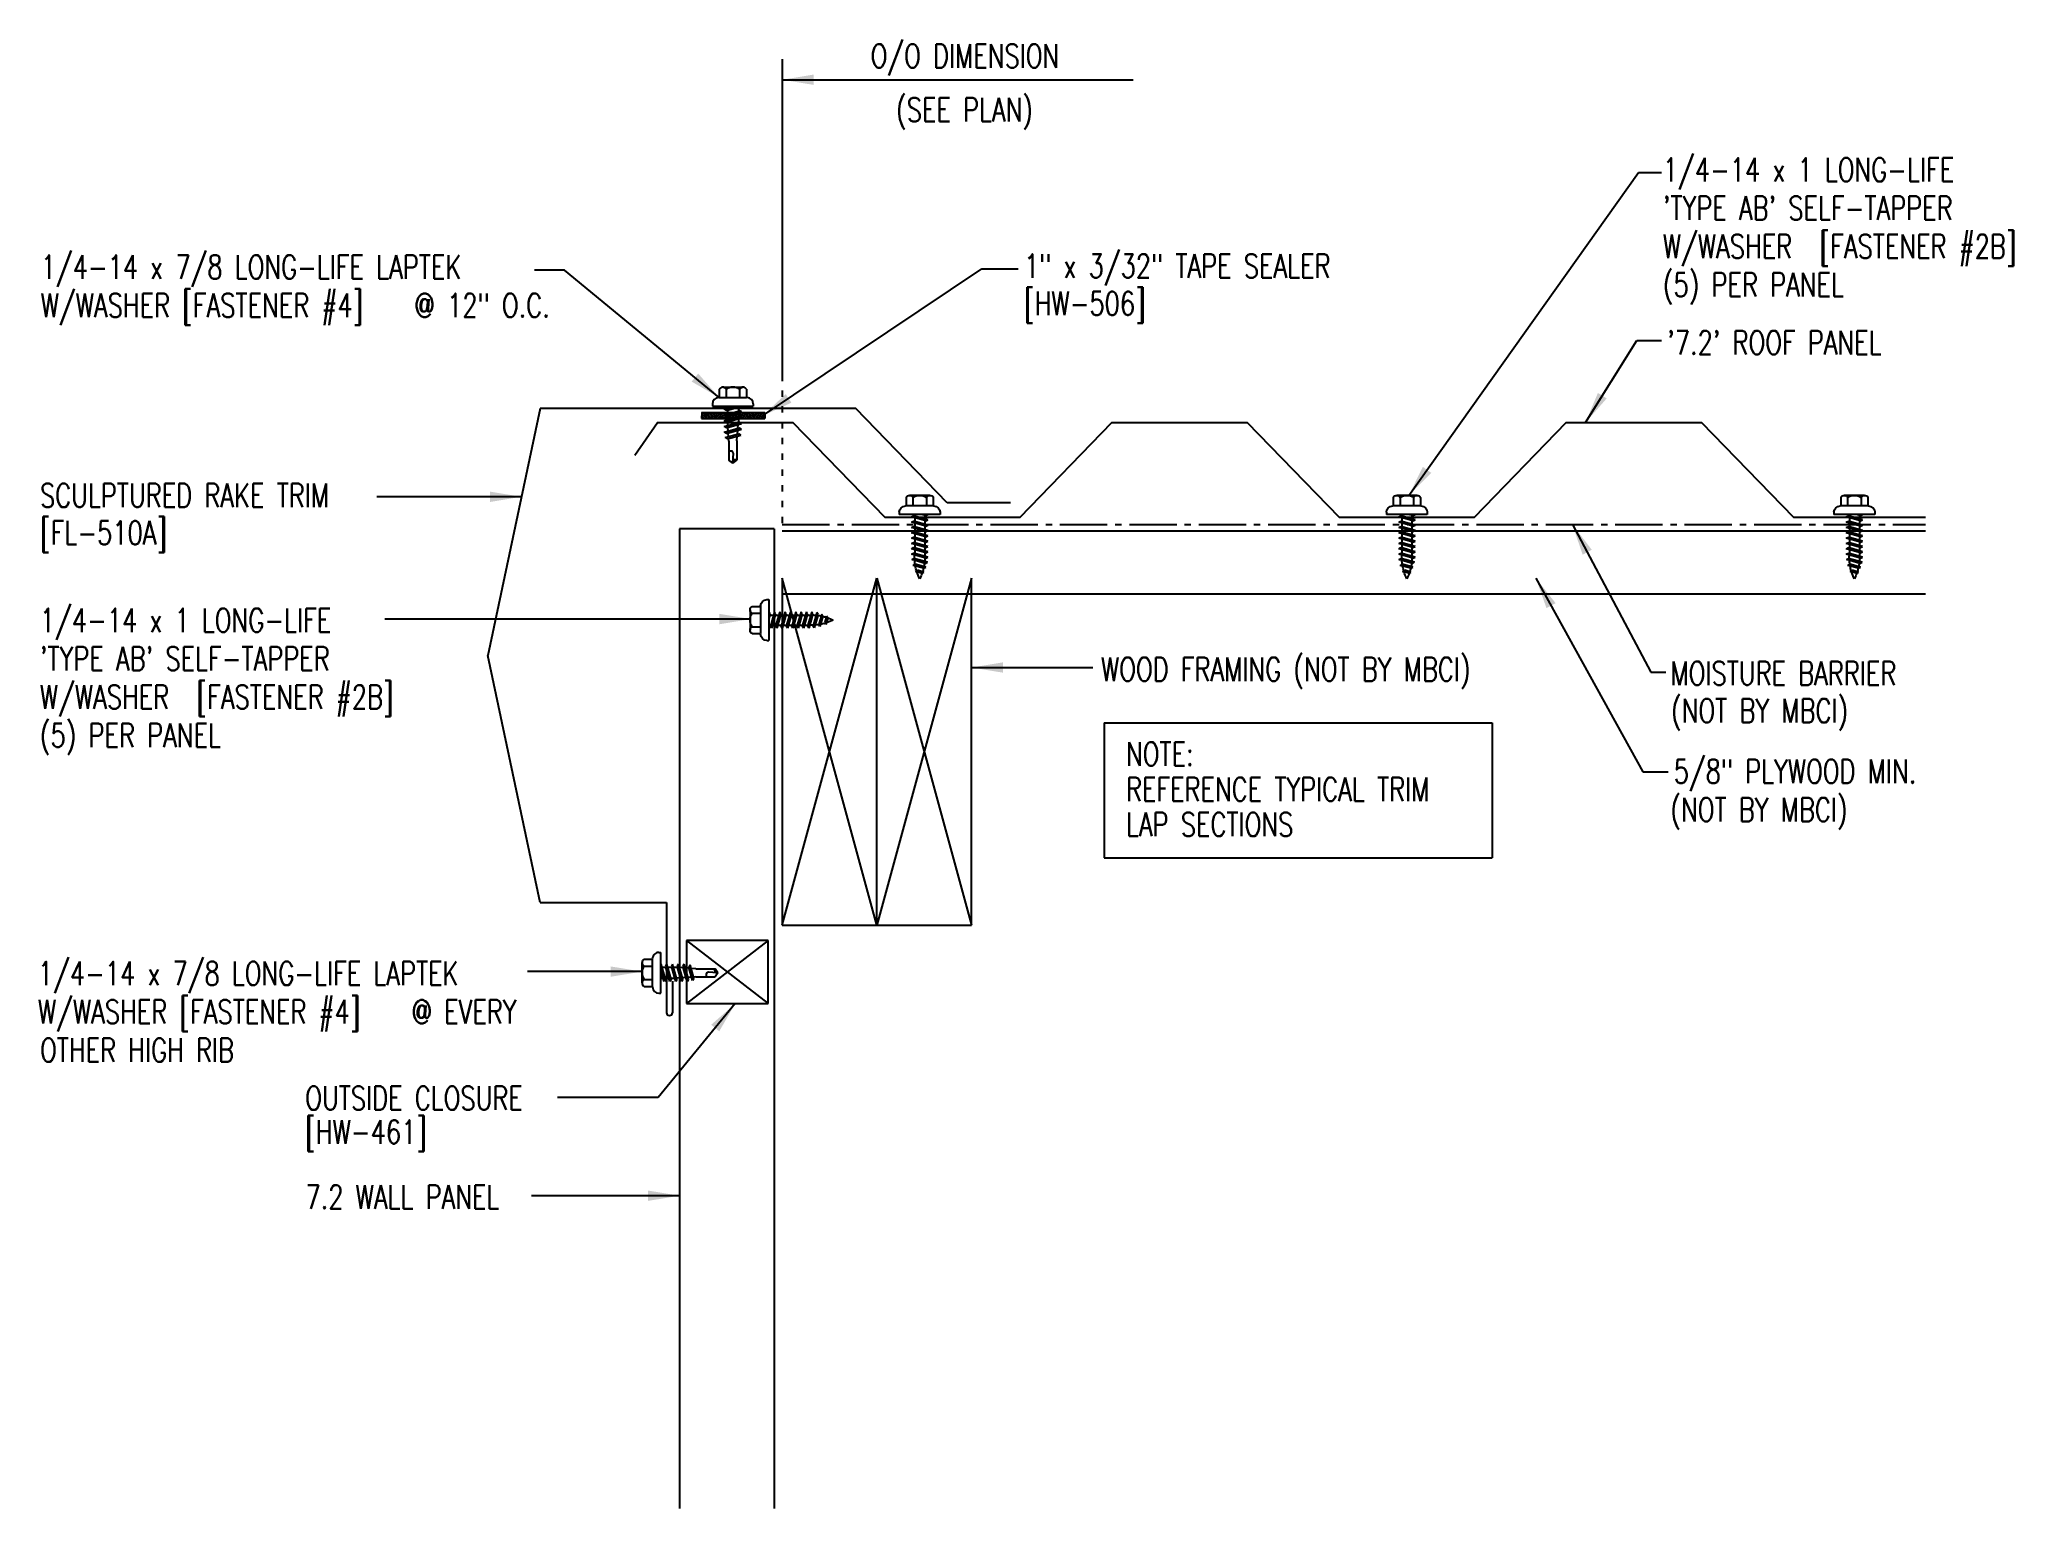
# Model space of a CAD drawing. Extents: x 15.4 to 46.6, y 16.3 to 39.6.
import ezdxf

# ---------------------------------------------------------------- set-up
doc = ezdxf.new("R2010")
doc.units = 0
doc.header["$LTSCALE"] = 4
doc.header["$MEASUREMENT"] = 0
for name, pattern in [('CENTER2', [1.655, 1.5, -0.0625, 0.03, -0.0625]), ('CENTER4', [0.53, 0.375, -0.0625, 0.03, -0.0625]), ('DOT2', [0.125, 0, -0.125])]:
    doc.linetypes.add(name, pattern=pattern)
doc.layers.get('0').update_dxf_attribs({"linetype": 'CONTINUOUS'})
for name, color, linetype in [('BARRIER', 253, 'CENTER2'), ('CLOSURE', 3, 'CONTINUOUS'), ('DIM', 2, 'CONTINUOUS'), ('DIM-DETAILS', 7, 'CONTINUOUS'), ('FASTENER', 9, 'CONTINUOUS'), ('PANEL-S', 11, 'CONTINUOUS'), ('SEALANT', 8, 'CONTINUOUS'), ('TAPE', 9, 'CONTINUOUS'), ('TEXT', 2, 'CONTINUOUS'), ('TRIM-S', 6, 'CONTINUOUS'), ('WOOD', 3, 'CONTINUOUS')]:
    doc.layers.add(name, color=color, linetype=linetype)
doc.styles.add('TEXT', font='SIMPLEX.shx', dxfattribs={"width": 0.75, "height": 0.375})
doc.styles.add('TEXT1', font='ROMANS.shx', dxfattribs={"width": 0.75, "height": 0.375})
doc.dimstyles.new('DETAIL$7', dxfattribs={"dimscale": 4, "dimtxt": 0.375, "dimasz": 0.125, "dimexe": 0.0625, "dimexo": 0.0625, "dimgap": 0.0625, "dimtad": 1, "dimdec": 4, "dimzin": 3, "dimdsep": 46, "dimlunit": 4, "dimtxsty": 'TEXT', "dimblk": 'ARCHTICK', "dimcen": 0.0625, "dimclrd": 7, "dimclre": 7, "dimclrt": 2, "dimadec": 0, "dimazin": 0, "dimtfac": 0.6, "dimtdec": 4, "dimtmove": 0, "dimatfit": 3, "dimfxl": 0, "dimfrac": 2, "dimtolj": 1, "dimtzin": 0, "dimarcsym": 0})

# ---------------------------------------------------------------- blocks, each defined once
blk = doc.blocks.new('FD-F4')
at = {"layer": 'TEXT', "style": 'TEXT1', "width": 0.75}
for s, p in [('1/4-14 x 7/8 LONG-LIFE LAPTEK', (0.0047, -0.0408)), ('W/WASHER [FASTENER #4]', (0.0047, -0.1926))]:
    blk.add_text(s, height=0.09375, dxfattribs=at).set_placement(p)
blk.add_attdef('(QUANTITY)', (1.4847, -0.1926), '', height=0.0938, dxfattribs=at)
blk = doc.blocks.new('fz5')
at = {"layer": 'FASTENER'}
for p, q in [((-0.163, 0.337), (0.159, 0.337)), ((-0.326, 0.071), (-0.326, 0.037)), ((-0.326, 0.037), (0.322, 0.037)), ((-0.226, 0.171), (0.214, 0.171)), ((-0.217, 0.305), (-0.217, 0.171)), ((-0.141, -0.014), (0.037, 0.037)), ((-0.108, 0.305), (-0.108, 0.171)), ((-0.105, -0.034), (0.137, 0.035)), ((-0.088, 0.037), (-0.088, 0.001)), ((-0.088, 0.037), (0.085, 0.037)), ((0.085, 0.037), (0.134, 0.037)), ((0.085, 0.02), (0.085, -0.041)), ((0.105, 0.305), (0.105, 0.171)), ((0.137, 0.035), (0.134, 0.037)), ((0.214, 0.305), (0.214, 0.171)), ((0.322, 0.071), (0.322, 0.037)), ((-0.105, -0.034), (-0.141, -0.014)), ((-0.141, -0.105), (0.102, -0.036)), ((-0.105, -0.125), (-0.141, -0.105)), ((-0.141, -0.196), (0.102, -0.127)), ((-0.105, -0.216), (-0.141, -0.196)), ((-0.141, -0.287), (0.102, -0.217)), ((-0.105, -0.307), (-0.141, -0.287)), ((-0.141, -0.378), (0.102, -0.308)), ((-0.105, -0.125), (0.137, -0.056)), ((-0.105, -0.216), (0.137, -0.147)), ((-0.105, -0.307), (0.137, -0.238)), ((-0.088, -0.029), (-0.088, -0.09)), ((-0.088, -0.12), (-0.088, -0.181)), ((-0.084, -0.27), (-0.088, -0.211)), ((-0.078, -0.36), (-0.082, -0.3)), ((0.077, -0.315), (0.082, -0.253)), ((0.084, -0.223), (0.085, -0.211)), ((0.085, -0.071), (0.085, -0.131)), ((0.085, -0.162), (0.085, -0.211)), ((0.137, -0.056), (0.102, -0.036)), ((0.137, -0.147), (0.102, -0.127)), ((0.137, -0.238), (0.102, -0.217)), ((0.137, -0.328), (0.102, -0.308)), ((-0.105, -0.398), (-0.141, -0.378)), ((-0.122, -0.463), (0.089, -0.403)), ((-0.086, -0.483), (-0.122, -0.463)), ((-0.105, -0.398), (0.137, -0.328)), ((-0.086, -0.483), (0.124, -0.423)), ((-0.071, -0.449), (-0.075, -0.389)), ((-0.066, -0.516), (-0.069, -0.478)), ((-0.066, -0.516), (-0.066, -0.82)), ((0.063, -0.515), (0.068, -0.439)), ((0.063, -0.516), (0.063, -0.82)), ((0.071, -0.408), (0.075, -0.346)), ((0.124, -0.423), (0.089, -0.403)), ((-0.002, -0.866), (-0.066, -0.82)), ((-0.003, -0.854), (0.009, -0.714)), ((-0.002, -0.866), (0.063, -0.82))]:
    blk.add_line(p, q, dxfattribs=at)
for centre, radius, start, end in [((-0.163, 0.274), 0.0628, 29.8754, 150.1246), ((-0.002, 0.141), 0.196, 56.9974, 123.0026), ((0.159, 0.274), 0.0628, 29.8754, 150.1246), ((-0.226, 0.071), 0.1, 90, 180), ((0.222, 0.071), 0.1, 0, 90), ((0.073, -0.516), 0.01, 175.9484, 180), ((-0.036, -0.723), 0.0461, 11.1445, 130.906), ((0.039, -0.855), 0.0422, 55.4585, 194.8454)]:
    blk.add_arc(centre, radius, start, end, dxfattribs=at)
blk = doc.blocks.new('_ArchTick')
at = {"color": 0, "const_width": 0.15}
blk.add_lwpolyline([(-0.5, -0.5), (0.5, 0.5)], dxfattribs=at)
blk = doc.blocks.new('A$C30686E82')
for p, q in [((-2.715, 0.761), (3.437, 0.761)), ((-2.715, 0.761), (-2.715, -1.379)), ((3.437, 0.761), (3.437, -1.379)), ((-2.715, -1.379), (3.437, -1.379))]:
    blk.add_line(p, q)
at = {"layer": 'TEXT', "style": 'TEXT1', "width": 0.75}
for s, p in [('NOTE:', (-2.368, 0.081)), ('REFERENCE TYPICAL TRIM', (-2.368, -0.477)), ('LAP SECTIONS', (-2.368, -1.035))]:
    blk.add_text(s, height=0.375, dxfattribs=at).set_placement(p)
blk = doc.blocks.new('FD-F2b')
at = {"layer": 'TEXT', "style": 'TEXT1', "width": 0.75}
for s, p in [('1/4-14 x 1 LONG-LIFE', (0.0047, -0.0408)), ("'TYPE AB' SELF-TAPPER", (0.0047, -0.1926)), ('W/WASHER', (0.0047, -0.3444)), ('[FASTENER #2B]', (0.6255, -0.3444))]:
    blk.add_text(s, height=0.09375, dxfattribs=at).set_placement(p)
blk.add_attdef('(QUANTITY)', (0.0047, -0.4962), '', height=0.0938, dxfattribs=at)
at = {"layer": 'TEXT', "style": 'TEXT1', "flags": 1}
for tag, p in [('Color', (0.0199, -0.7145)), ('Calc', (0.0199, -0.7145)), ('Opt1', (0.0199, -0.7145)), ('Opt2', (0.0199, -0.7145)), ('Opt3', (0.0199, -0.7145)), ('Description', (0.0199, -0.7145)), ('Multiple', (0.0199, -0.7145)), ('Part', (0.0199, -0.7145)), ('Spare1', (0.0199, -0.902)), ('Spare2', (0.0199, -0.902)), ('Spare3', (0.0199, -0.902)), ('Spare4', (0.0199, -0.902)), ('Spare5', (0.0199, -0.902)), ('Spare6', (0.0199, -0.902)), ('Spare7', (0.0199, -0.902)), ('Spare8', (0.0199, -0.902)), ('Spare9', (0.0199, -0.902)), ('Spare10', (0.0199, -0.902))]:
    blk.add_attdef(tag, p, '', height=0.0938, dxfattribs=at)
blk = doc.blocks.new('FZ6')
at = {"layer": 'FASTENER'}
for p, q in [((-0.161, 0.337), (0.161, 0.337)), ((-0.324, 0.071), (-0.324, 0.037)), ((-0.324, 0.037), (0.324, 0.037)), ((-0.224, 0.171), (0.215, 0.171)), ((-0.215, 0.305), (-0.215, 0.171)), ((-0.129, 0.035), (-0.124, 0.037)), ((-0.096, 0.017), (-0.129, 0.035)), ((-0.129, -0.049), (0.096, 0.015)), ((-0.124, 0.037), (-0.08, 0.037)), ((-0.107, 0.305), (-0.107, 0.171)), ((-0.096, 0.017), (-0.025, 0.037)), ((-0.08, 0.037), (0.08, 0.037)), ((-0.08, 0.021), (-0.08, -0.035)), ((0.08, 0.037), (0.08, 0.011)), ((0.129, -0.003), (0.096, 0.015)), ((0.107, 0.305), (0.107, 0.171)), ((0.215, 0.305), (0.215, 0.171)), ((0.324, 0.071), (0.324, 0.037)), ((-0.096, -0.068), (-0.129, -0.049)), ((-0.129, -0.134), (0.096, -0.069)), ((-0.096, -0.152), (-0.129, -0.134)), ((-0.129, -0.218), (0.096, -0.154)), ((-0.096, -0.237), (-0.129, -0.218)), ((-0.129, -0.303), (0.096, -0.238)), ((-0.096, -0.321), (-0.129, -0.303)), ((-0.096, -0.068), (0.129, -0.004)), ((-0.096, -0.152), (0.129, -0.088)), ((-0.096, -0.237), (0.129, -0.172)), ((-0.096, -0.321), (0.129, -0.257)), ((-0.08, -0.063), (-0.08, -0.12)), ((-0.08, -0.148), (-0.08, -0.204)), ((-0.08, -0.232), (-0.08, -0.288)), ((0.08, -0.016), (0.08, -0.074)), ((0.08, -0.102), (0.08, -0.158)), ((0.08, -0.186), (0.08, -0.243)), ((0.08, -0.27), (0.08, -0.327)), ((0.129, -0.088), (0.096, -0.069)), ((0.129, -0.172), (0.096, -0.154)), ((0.129, -0.257), (0.096, -0.238)), ((-0.129, -0.387), (0.096, -0.323)), ((-0.096, -0.406), (-0.129, -0.387)), ((-0.129, -0.471), (0.096, -0.407)), ((-0.096, -0.49), (-0.129, -0.471)), ((-0.129, -0.556), (0.096, -0.491)), ((-0.096, -0.575), (-0.129, -0.556)), ((-0.129, -0.64), (0.096, -0.576)), ((-0.096, -0.406), (0.129, -0.341)), ((-0.096, -0.49), (0.129, -0.426)), ((-0.096, -0.575), (0.129, -0.51)), ((-0.096, -0.659), (0.129, -0.595)), ((-0.08, -0.317), (-0.08, -0.373)), ((-0.08, -0.401), (-0.08, -0.457)), ((-0.08, -0.485), (-0.08, -0.542)), ((-0.08, -0.57), (-0.08, -0.626)), ((0.08, -0.355), (0.08, -0.412)), ((0.08, -0.44), (0.08, -0.496)), ((0.08, -0.524), (0.08, -0.58)), ((0.129, -0.341), (0.096, -0.323)), ((0.129, -0.426), (0.096, -0.407)), ((0.129, -0.51), (0.096, -0.491)), ((0.129, -0.595), (0.096, -0.576)), ((-0.096, -0.659), (-0.129, -0.64)), ((-0.121, -0.722), (0.092, -0.662)), ((-0.088, -0.741), (-0.121, -0.722)), ((-0.095, -0.799), (0.071, -0.752)), ((-0.061, -0.818), (-0.095, -0.799)), ((-0.088, -0.741), (0.125, -0.68)), ((-0.063, -0.877), (0.034, -0.847)), ((-0.029, -0.895), (-0.063, -0.877)), ((-0.061, -0.818), (0.104, -0.771)), ((-0.029, -0.895), (0.068, -0.866)), ((0.068, -0.866), (0.034, -0.847)), ((0.104, -0.771), (0.071, -0.752)), ((0.125, -0.68), (0.092, -0.662))]:
    blk.add_line(p, q, dxfattribs=at)
for centre, radius, start, end in [((-0.161, 0.274), 0.0628, 29.8754, 150.1246), ((0, 0.141), 0.196, 56.9974, 123.0026), ((0.161, 0.274), 0.0628, 29.8754, 150.1246), ((-0.224, 0.071), 0.1, 90, 180), ((0.224, 0.071), 0.1, 0, 90), ((-0.676, -0.642), 0.757, 358.2537, 2.5109), ((0.676, -0.642), 0.757, 180.9696, 185.1765), ((0.676, -0.642), 0.757, 187.255, 191.3837), ((0.676, -0.642), 0.757, 193.4363, 197.6723), ((0.676, -0.642), 0.757, 199.1495, 206.7351), ((-0.676, -0.642), 0.757, 333.2649, 342.2085), ((-0.676, -0.642), 0.757, 343.5473, 349.3968), ((-0.676, -0.642), 0.757, 351.6648, 356.0901)]:
    blk.add_arc(centre, radius, start, end, dxfattribs=at)
blk = doc.blocks.new('A$C6938402A')
at = {"layer": 'TAPE'}
h = blk.add_hatch(dxfattribs=at)
h.set_pattern_fill('DOTS', color=256, scale=0.35, angle=270, style=0)
h.set_pattern_definition([(270, (-22.332364, -26.379487), (0.021875, -0.0109375), [0, -0.021875])])
h.paths.add_polyline_path([(-0.563, -0.04), (-0.547, -0.132), (0.438, 0.041), (0.422, 0.134)])
at = {"layer": 'SEALANT'}
for p, q in [((-0.563, -0.04), (0.422, 0.134)), ((-0.547, -0.132), (0.438, 0.041)), ((0.422, 0.134), (0.438, 0.041)), ((-0.563, -0.04), (-0.547, -0.132))]:
    blk.add_line(p, q, dxfattribs=at)

msp = doc.modelspace()

# ---------------------------------------------------------------- linework, layer by layer
at = {"layer": 'BARRIER', "linetype": 'CENTER4', "ltscale": 0.5}
msp.add_line((27.138, 31.92), (45.253, 31.92), dxfattribs=at)
at = {"layer": 'CLOSURE'}
for p, q in [((25.619, 25.326), (25.619, 24.326)), ((26.912, 25.326), (25.619, 25.326)), ((25.619, 25.326), (26.912, 24.326)), ((26.912, 25.326), (25.619, 24.326)), ((26.912, 24.326), (26.912, 25.326)), ((25.619, 24.326), (26.912, 24.326))]:
    msp.add_line(p, q, dxfattribs=at)
at = {"layer": 'DIM', "color": 7}
msp.add_line((27.138, 39.292), (27.138, 34.291), dxfattribs=at)
at = {"layer": 'DIM-DETAILS', "linetype": 'DOT2', "ltscale": 0.3}
msp.add_line((27.138, 34.291), (27.138, 31.92), dxfattribs=at)
at = {"layer": 'PANEL-S'}
for p, q in [((25.509, 31.847), (25.509, 16.327)), ((27.009, 31.847), (25.509, 31.847)), ((27.009, 31.847), (27.009, 16.327))]:
    msp.add_line(p, q, dxfattribs=at)
msp.add_lwpolyline([(24.8, 33.019), (25.161, 33.535), (27.307, 33.535), (28.761, 32.035), (30.907, 32.035), (32.361, 33.535), (34.507, 33.535), (35.961, 32.035), (38.107, 32.035), (39.561, 33.535), (41.707, 33.535), (43.161, 32.035), (45.255, 32.035)], dxfattribs=at)
at = {"layer": 'TRIM-S'}
for p, q in [((23.302, 33.755), (22.471, 29.843)), ((28.302, 33.755), (23.302, 33.755)), ((29.753, 32.259), (28.302, 33.755)), ((30.753, 32.259), (29.753, 32.259)), ((23.302, 25.93), (22.471, 29.843)), ((23.302, 25.93), (25.302, 25.93)), ((25.302, 25.93), (25.302, 24.18)), ((25.396, 24.68), (25.396, 24.18))]:
    msp.add_line(p, q, dxfattribs=at)
msp.add_arc((25.349, 24.185), 0.0471, 186.1192, 353.8808, dxfattribs=at)
at = {"layer": 'WOOD'}
for p, q in [((27.138, 31.82), (45.253, 31.82)), ((27.138, 31.07), (27.138, 25.57)), ((27.138, 25.57), (28.638, 31.07)), ((28.638, 25.57), (27.138, 31.07)), ((28.638, 25.57), (28.638, 31.07)), ((28.638, 31.07), (30.138, 25.57)), ((30.138, 31.07), (28.638, 25.57)), ((30.138, 25.57), (30.138, 31.07)), ((27.138, 30.82), (45.253, 30.82)), ((27.138, 25.57), (30.138, 25.57))]:
    msp.add_line(p, q, dxfattribs=at)

# ---------------------------------------------------------------- block references
msp.add_blockref('A$C30686E82', (34.953, 28.014))
at = {"layer": 'FASTENER'}
msp.add_blockref('fz5', (26.357, 33.757), dxfattribs=at)
at = {"layer": 'FASTENER', "xscale": -1}
for p in [(29.316, 32.042), (37.036, 32.042), (44.128, 32.042)]:
    msp.add_blockref('FZ6', p, dxfattribs=at)
at = {"layer": 'FASTENER', "xscale": -1, "rotation": 90}
msp.add_blockref('FZ6', (26.964, 30.404), dxfattribs=at)
at = {"layer": 'FASTENER', "rotation": 89.99999999999984}
msp.add_blockref('fz5', (25.253, 24.817), dxfattribs=at)
at = {"layer": 'TEXT', "xscale": 4, "yscale": 4, "zscale": 4}
for name, p, values in [('FD-F2b', (41.074, 37.515), {'(QUANTITY)': '(5) PER PANEL'}), ('FD-F4', (15.369, 35.974), {'(QUANTITY)': '@ 12" O.C.'}), ('FD-F2b', (15.355, 30.377), {'(QUANTITY)': '(5) PER PANEL'}), ('FD-F4', (15.324, 24.781), {'(QUANTITY)': '@ EVERY'})]:
    msp.add_blockref(name, p, dxfattribs=at).add_auto_attribs(values)
at = {"layer": 'TEXT', "rotation": 350.0000000000001}
msp.add_blockref('A$C6938402A', (26.422, 33.634), dxfattribs=at)

# ---------------------------------------------------------------- texts
at = {"layer": 'TEXT', "style": 'TEXT1', "width": 0.75}
for s, p in [('O/O DIMENSION', (28.539, 39.156)), ('(SEE PLAN)', (28.942, 38.303)), ('1" x 3/32" TAPE SEALER', (30.969, 35.828)), ('[HW-506]', (30.969, 35.234)), ("'7.2' ROOF PANEL", (41.161, 34.614)), ('SCULPTURED RAKE TRIM ', (15.376, 32.191)), ('[FL-510A]', (15.376, 31.599)), ('WOOD FRAMING (NOT BY MBCI)', (32.189, 29.438)), ('MOISTURE BARRIER', (41.213, 29.374)), ('(NOT BY MBCI)', (41.223, 28.781)), ('5/8" PLYWOOD MIN.', (41.265, 27.819)), ('(NOT BY MBCI)', (41.213, 27.213)), ('OTHER HIGH RIB', (15.376, 23.403)), ('OUTSIDE CLOSURE', (19.579, 22.643)), ('[HW-461]', (19.579, 22.107)), ('7.2 WALL PANEL', (19.582, 21.077))]:
    msp.add_text(s, height=0.375, dxfattribs=at).set_placement(p)

# ---------------------------------------------------------------- leaders
at = {"layer": 'DIM'}
msp.add_leader([(27.138, 38.965), (32.7, 38.965)], dimstyle='DETAIL$7', dxfattribs=at)
at = {"layer": 'TEXT'}
for points in [[(37.066, 32.376), (40.706, 37.497), (41.069, 37.497)], [(26.14, 33.928), (23.687, 35.947), (23.21, 35.947)], [(26.823, 33.638), (30.298, 35.97), (30.878, 35.97)], [(39.868, 33.535), (40.681, 34.836), (41.069, 34.836)], [(23.005, 32.357), (21.262, 32.357), (20.715, 32.357)], [(39.659, 31.92), (40.901, 29.581), (41.141, 29.581)], [(39.079, 31.07), (40.774, 28), (41.176, 28)], [(26.642, 30.42), (24.331, 30.42), (20.838, 30.42)], [(30.138, 29.652), (31.95, 29.652), (32.058, 29.652)], [(24.917, 24.834), (23.432, 24.834), (23.101, 24.834)], [(26.393, 24.326), (25.169, 22.839), (23.577, 22.839)], [(25.509, 21.283), (23.628, 21.283), (23.165, 21.283)]]:
    msp.add_leader(points, dimstyle='DETAIL$7', dxfattribs=at)

doc.saveas('drawing.dxf')
